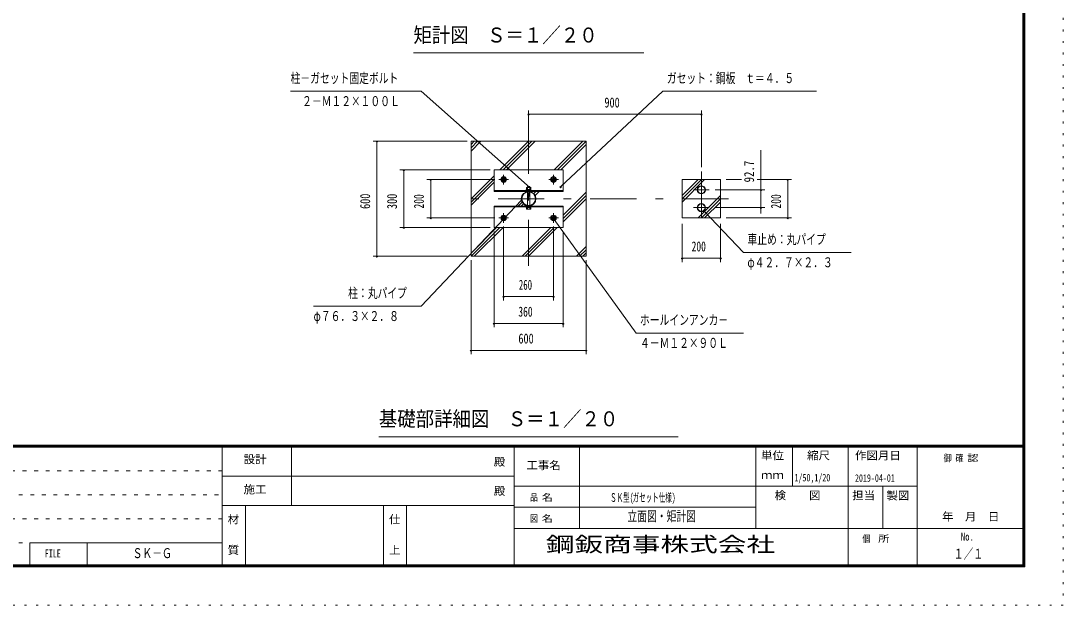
# Model space of a CAD drawing. Units: millimetres, scale not verified, with parts at other scales. Extents: x -22383 to 22384, y -10500 to 10500.
# Drawn here: x 8810 to 22384, y -10500 to -2887 of the extents above; entities that cross this region are included whole.
import ezdxf
from ezdxf.enums import TextEntityAlignment as Align

# ---------------------------------------------------------------- set-up
doc = ezdxf.new("R2010")
doc.units = ezdxf.units.MM
doc.header["$LTSCALE"] = 50
for name, pattern in [('USER1', [3, 1, -2]), ('USER3', [24, 12, -5, 2, -5]), ('USER4', [3, 0.5, -2.5])]:
    doc.linetypes.add(name, pattern=pattern)
doc.layers.add('0-1_0-F', color=7, linetype='Continuous')
for name, color, linetype, lineweight in [('0-6_2-0BOLD', 7, 'Continuous', 18), ('0-8_2-2CENTER', 3, 'USER3', 18), ('0-9_2-4THIN', 4, 'Continuous', 18), ('0-A_2-5DIM', 3, 'Continuous', 18), ('0-B_2-6HATCH', 2, 'Continuous', 18), ('0-C_F-F', 5, 'Continuous', 18), ('0-D_F-E_J_ADD', 5, 'USER4', 18)]:
    doc.layers.add(name, color=color, linetype=linetype, lineweight=lineweight)
doc.styles.add('ＭＳ ゴシック', font='')
doc.styles.get('ＭＳ ゴシック').set_extended_font_data('MS Gothic')

msp = doc.modelspace()

# ---------------------------------------------------------------- linework, layer by layer
at = {"layer": '0-6_2-0BOLD'}
for p, q in [((14972.29, -5098.44), (15872.29, -5098.44)), ((15391.04, -5090.44), (15391.04, -5098.44)), ((15391.79, -5082.94), (15391.79, -5090.44)), ((15407.29, -5057.94), (15407.29, -5049.69)), ((15407.29, -5117.97), (15407.29, -5292.16)), ((15407.85, -5082.94), (15407.85, -5060.47)), ((15414.79, -5090.44), (15422.29, -5082.94)), ((15429.79, -5082.94), (15422.29, -5090.44)), ((15436.72, -5082.94), (15436.72, -5060.47)), ((15437.29, -5057.94), (15437.29, -5049.69)), ((15437.29, -5292.16), (15437.29, -5117.97)), ((15451.16, -5060.47), (15451.16, -5082.94)), ((15437.29, -5169.7), (15407.29, -5169.7)), ((15872.29, -5311.69), (14972.29, -5311.69)), ((15407.85, -5319.69), (15407.85, -5337.17)), ((15436.72, -5337.17), (15436.72, -5319.69)), ((15453.54, -5319.69), (15453.54, -5311.69))]:
    msp.add_line(p, q, dxfattribs=at)
for points in [[(16172.29, -5955.07), (16172.29, -4455.07), (14672.29, -4455.07), (14672.29, -5955.07)], [(14972.29, -5109.69), (15872.29, -5109.69), (15872.29, -4829.69), (14972.29, -4829.69)], [(15122.29, -4969.5), (15122.29, -4940.63), (15097.29, -4926.2), (15072.29, -4940.63), (15072.29, -4969.5), (15097.29, -4983.94)], [(15772.29, -4969.5), (15772.29, -4940.63), (15747.29, -4926.2), (15722.29, -4940.63), (15722.29, -4969.5), (15747.29, -4983.94)], [(17422.28, -5455.07), (17922.28, -5455.07), (17922.28, -4955.07), (17422.28, -4955.07)], [(15437.28, -5049.69), (15432.29, -5044.69), (15412.29, -5044.69), (15407.29, -5049.69)], [(15872.29, -5580.44), (14972.29, -5580.44), (14972.29, -5300.44), (15872.29, -5300.44)], [(15122.29, -5440.63), (15097.29, -5426.2), (15072.29, -5440.63), (15072.29, -5469.5), (15097.29, -5483.94), (15122.29, -5469.5)], [(15772.29, -5469.5), (15747.29, -5483.94), (15722.29, -5469.5), (15722.29, -5440.63), (15747.29, -5426.2), (15772.29, -5440.63)]]:
    msp.add_lwpolyline(points, close=True, dxfattribs=at)
for points in [[(15391.04, -5090.44), (15453.54, -5090.44), (15453.54, -5098.44)], [(15452.79, -5090.44), (15452.79, -5082.94), (15391.79, -5082.94)], [(15451.16, -5060.47), (15446.79, -5057.94), (15397.79, -5057.94), (15393.42, -5060.47), (15393.42, -5082.94)], [(15453.54, -5319.69), (15391.04, -5319.69), (15391.04, -5311.69)], [(15393.42, -5319.69), (15393.42, -5337.17), (15397.79, -5339.69)], [(15397.79, -5339.69), (15446.79, -5339.69), (15451.16, -5337.17), (15451.16, -5319.69)]]:
    msp.add_lwpolyline(points, dxfattribs=at)
for centre, radius in [((15097.29, -4955.07), 36.25), ((15097.29, -4955.07), 24.5), ((15097.29, -4955.07), 11), ((15747.29, -4955.07), 36.25), ((15747.29, -4955.07), 24.5), ((15747.29, -4955.07), 11), ((15422.29, -5205.07), 95.38), ((15422.29, -5205.07), 88.38), ((17672.28, -5089.19), 53.38), ((17672.28, -5089.19), 47.62), ((17672.28, -5320.94), 53.38), ((17672.28, -5320.94), 47.62), ((15097.29, -5455.07), 36.25), ((15747.29, -5455.07), 36.25), ((15097.29, -5455.07), 24.5), ((15097.29, -5455.07), 11), ((15747.29, -5455.07), 24.5), ((15747.29, -5455.07), 11)]:
    msp.add_circle(centre, radius, dxfattribs=at)
for centre, radius, start, end in [((15400.64, -5069.52), 11.58, 51.45377, 90), ((15422.29, -5100.49), 42.55, 70.16867, 109.82912), ((15443.94, -5069.53), 11.59, 90, 128.53143), ((15400.64, -5328.11), 11.58, 270, 308.54623), ((15422.29, -5297.14), 42.55, 250.17088, 289.83133), ((15443.94, -5328.11), 11.59, 231.46857, 270)]:
    msp.add_arc(centre, radius, start, end, dxfattribs=at)
at = {"layer": '0-8_2-2CENTER'}
for p, q in [((15422.29, -6080.07), (15422.29, -4330.07)), ((17672.28, -4851.52), (17672.28, -5558.62)), ((15034.79, -4955.07), (15159.79, -4955.07)), ((15097.29, -4892.57), (15097.29, -5017.57)), ((15809.79, -4955.07), (15684.79, -4955.07)), ((15747.29, -4892.57), (15747.29, -5017.57)), ((17775.66, -5089.19), (17568.91, -5089.19)), ((18025.84, -5205.07), (14547.29, -5205.07)), ((15097.29, -5517.57), (15097.29, -5392.57)), ((15747.29, -5392.57), (15747.29, -5517.57)), ((17568.91, -5320.94), (17775.66, -5320.94)), ((15034.79, -5455.07), (15159.79, -5455.07)), ((15684.79, -5455.07), (15809.79, -5455.07))]:
    msp.add_line(p, q, dxfattribs=at)
at = {"layer": '0-9_2-4THIN'}
for p, q in [((15411.29, -5045.69), (15411.29, -5057.94)), ((15433.29, -5057.94), (15433.29, -5045.69))]:
    msp.add_line(p, q, dxfattribs=at)
for points in [[(15407.29, -5176.62), (15411.29, -5169.7), (15411.29, -5117.38)], [(15433.29, -5117.38), (15433.29, -5169.7), (15437.29, -5176.62)]]:
    msp.add_lwpolyline(points, dxfattribs=at)
for centre in [(15097.29, -4955.07), (15747.29, -4955.07), (15097.29, -5455.07), (15747.29, -5455.07)]:
    msp.add_circle(centre, 15, dxfattribs=at)
at = {"layer": '0-A_2-5DIM'}
for p, q in [((13922.29, -3305.07), (16922.29, -3305.07)), ((15422.29, -4455.07), (15422.29, -4055.07)), ((17672.28, -4055.07), (17672.28, -4795.31)), ((15432.29, -4105.07), (15412.29, -4105.07)), ((15422.29, -4105.07), (17672.28, -4105.07)), ((17682.28, -4105.07), (17662.28, -4105.07)), ((13397.29, -4455.07), (14622.29, -4455.07)), ((13457.29, -4455.07), (13437.29, -4455.07)), ((13447.29, -5955.07), (13447.29, -4455.07)), ((18447.28, -5397.28), (18447.28, -4574.19)), ((14922.29, -4830.07), (13747.29, -4830.07)), ((13807.29, -4830.07), (13787.29, -4830.07)), ((13797.29, -4830.07), (13797.29, -5580.07)), ((14097.29, -4955.07), (14984.79, -4955.07)), ((14157.29, -4955.07), (14137.29, -4955.07)), ((14147.29, -5455.07), (14147.29, -4955.07)), ((17997.28, -4955.07), (18194.39, -4955.07)), ((18397.28, -4955.07), (18847.28, -4955.07)), ((18807.28, -4955.07), (18787.28, -4955.07)), ((18797.28, -4955.07), (18797.28, -5455.07)), ((15454.21, -5064.6), (15434.21, -5064.6)), ((15849.93, -5051.23), (15829.93, -5051.23)), ((18497.28, -5089.19), (17850.66, -5089.19)), ((18457.28, -5089.19), (18437.28, -5089.19)), ((15340.95, -5222.74), (15320.95, -5222.74)), ((17714.86, -5360.51), (17694.86, -5360.51)), ((17704.86, -5360.51), (18222.29, -5905.07)), ((17850.66, -5320.94), (18497.28, -5320.94)), ((18457.28, -5320.94), (18437.28, -5320.94)), ((14984.79, -5455.07), (14097.29, -5455.07)), ((14157.29, -5455.07), (14137.29, -5455.07)), ((15763.91, -5474.8), (15743.91, -5474.8)), ((17422.28, -6030.07), (17422.28, -5530.07)), ((17922.28, -5530.07), (17922.28, -6030.07)), ((18847.28, -5455.07), (17997.28, -5455.07)), ((18807.28, -5455.07), (18787.28, -5455.07)), ((13747.29, -5580.07), (14922.29, -5580.07)), ((13807.29, -5580.07), (13787.29, -5580.07)), ((14972.29, -5630.44), (14972.29, -6880.07)), ((15097.29, -6530.07), (15097.29, -5567.57)), ((15747.29, -5567.57), (15747.29, -6530.07)), ((15872.29, -6880.07), (15872.29, -5630.44)), ((13397.29, -5955.07), (14622.29, -5955.07)), ((13457.29, -5955.07), (13437.29, -5955.07)), ((18222.29, -5905.07), (19622.29, -5905.07)), ((14672.29, -6005.07), (14672.29, -7230.07)), ((16172.29, -7230.07), (16172.29, -6005.07)), ((17432.28, -5980.07), (17412.28, -5980.07)), ((17922.28, -5980.07), (17422.28, -5980.07)), ((17932.28, -5980.07), (17912.28, -5980.07)), ((15107.29, -6480.07), (15087.29, -6480.07)), ((15747.29, -6480.07), (15097.29, -6480.07)), ((15757.29, -6480.07), (15737.29, -6480.07)), ((14982.29, -6830.07), (14962.29, -6830.07)), ((14972.29, -6830.07), (15872.29, -6830.07)), ((15882.29, -6830.07), (15862.29, -6830.07)), ((14682.29, -7180.07), (14662.29, -7180.07)), ((14672.29, -7180.07), (16172.29, -7180.07)), ((16182.29, -7180.07), (16162.29, -7180.07)), ((17372.29, -8305.07), (13472.29, -8305.07))]:
    msp.add_line(p, q, dxfattribs=at)
for points in [[(15444.21, -5064.6), (14022.29, -3805.07), (12322.29, -3805.07)], [(19172.3, -3805.07), (17172.29, -3805.07), (15839.93, -5051.23)], [(15330.95, -5222.74), (14022.29, -6605.07), (12622.29, -6605.07)], [(15753.91, -5474.8), (16822.29, -6955.07), (18222.29, -6955.07)]]:
    msp.add_lwpolyline(points, dxfattribs=at)
for centre in [(15422.29, -4105.07), (17672.28, -4105.07), (13447.29, -4455.07), (13797.29, -4830.07), (14147.29, -4955.07), (18797.28, -4955.07), (15444.21, -5064.6), (15839.93, -5051.23), (18447.28, -5089.19), (15330.95, -5222.74), (17704.86, -5360.51), (18447.28, -5320.94), (14147.29, -5455.07), (15753.91, -5474.8), (18797.28, -5455.07), (13797.29, -5580.07), (13447.29, -5955.07), (17422.28, -5980.07), (17922.28, -5980.07), (15097.29, -6480.07), (15747.29, -6480.07), (14972.29, -6830.07), (15872.29, -6830.07), (14672.29, -7180.07), (16172.29, -7180.07)]:
    msp.add_arc(centre, 10, 180, 0, dxfattribs=at)
at = {"layer": '0-B_2-6HATCH'}
for p, q in [((14672.29, -4583.28), (14800.5, -4455.07)), ((14758.08, -4455.07), (14672.29, -4540.86)), ((14672.29, -4498.43), (14715.65, -4455.07)), ((15422.76, -4455.07), (15048.13, -4829.69)), ((15090.56, -4829.69), (15465.18, -4455.07)), ((15507.61, -4455.07), (15132.99, -4829.69)), ((15755.24, -4829.69), (16129.86, -4455.07)), ((16172.29, -4455.07), (15797.66, -4829.69)), ((15840.09, -4829.69), (16172.29, -4497.49)), ((14972.29, -4905.54), (14672.29, -5205.53)), ((14672.29, -5247.96), (14972.29, -4947.96)), ((14972.29, -4990.39), (14672.29, -5290.39)), ((17714.71, -4955.07), (17422.28, -5247.5)), ((17422.28, -5205.07), (17672.28, -4955.07)), ((17629.86, -4955.07), (17422.28, -5162.64)), ((15465.1, -5119.84), (15475.24, -5109.69)), ((15517.66, -5109.69), (15489.73, -5137.63)), ((15507.52, -5162.27), (15560.09, -5109.69)), ((16172.29, -5119.75), (15872.29, -5419.75)), ((15284.49, -5300.44), (15337.06, -5247.87)), ((15354.85, -5272.51), (15326.91, -5300.44)), ((15369.34, -5300.44), (15379.49, -5290.3)), ((15872.29, -5462.17), (16172.29, -5162.18)), ((16172.29, -5204.6), (15872.29, -5504.6)), ((17922.28, -5162.64), (17629.86, -5455.07)), ((17672.28, -5455.07), (17922.28, -5205.07)), ((17922.28, -5247.5), (17714.71, -5455.07)), ((15046.91, -5580.44), (14672.29, -5955.07)), ((14672.29, -5912.64), (15004.49, -5580.44)), ((14714.72, -5955.07), (15089.34, -5580.44)), ((15711.6, -5580.44), (15336.97, -5955.07)), ((15379.4, -5955.07), (15754.02, -5580.44)), ((15796.45, -5580.44), (15421.82, -5955.07)), ((16172.29, -5826.85), (16044.08, -5955.07)), ((16086.5, -5955.07), (16172.29, -5869.28)), ((16172.29, -5911.71), (16128.93, -5955.07))]:
    msp.add_line(p, q, dxfattribs=at)
at = {"layer": '0-C_F-F'}
for p, q in [((21858.7, -8415), (-6791.3, -8415)), ((-6791.3, -8417.5), (21858.7, -8417.5)), ((21858.7, -8420), (-6791.3, -8420)), ((-6791.3, -8422.5), (21858.7, -8422.5)), ((21858.7, -8425), (-6791.3, -8425)), ((-6791.3, -8427.5), (21858.7, -8427.5)), ((21858.7, -8430), (-6791.3, -8430)), ((-6791.3, -8432.5), (21858.7, -8432.5)), ((21858.7, -8435), (-6791.3, -8435)), ((-6791.3, -8437.5), (21858.7, -8437.5)), ((21858.7, -8440), (-6791.3, -8440)), ((11433.7, -10000), (11433.7, -8440)), ((12333.7, -9200), (12333.7, -8440)), ((15233.7, -10000), (15233.7, -8440)), ((16083.7, -8440), (16083.7, -9500)), ((18383.7, -9500), (18383.7, -8440)), ((18858.7, -8440), (18858.7, -8950)), ((19583.7, -10000), (19583.7, -8440)), ((20483.7, -10000), (20483.7, -8440)), ((11433.7, -8820), (15233.7, -8820)), ((15233.7, -8950), (20483.7, -8950)), ((20033.7, -8950), (20033.7, -9500)), ((15233.7, -9200), (11433.7, -9200)), ((11733.7, -9200), (11733.7, -10000)), ((13533.7, -9200), (13533.7, -10000)), ((13833.7, -10000), (13833.7, -9200)), ((18383.7, -9225), (15233.7, -9225)), ((15233.7, -9500), (21883.7, -9500)), ((8925.7, -9688), (11433.7, -9688)), ((8925.7, -9688), (8925.7, -10000)), ((9675.7, -10000), (9675.7, -9688))]:
    msp.add_line(p, q, dxfattribs=at)
at = {"layer": '0-C_F-F', "color": 6, "linetype": 'USER1'}
for p, q in [((11433.7, -8752), (-6816.3, -8752)), ((-6816.3, -9064), (11433.7, -9064)), ((11433.7, -9376), (-6816.3, -9376)), ((-6816.3, -9688), (8925.7, -9688))]:
    msp.add_line(p, q, dxfattribs=at)
at = {"layer": '0-C_F-F'}
for points in [[(21883.7, -10000), (-6816.3, -10000), (-6816.3, 10100), (21883.7, 10100)], [(21881.2, -9997.5), (-6813.8, -9997.5), (-6813.8, 10097.5), (21881.2, 10097.5)], [(21878.7, -9995), (21878.7, 10095), (-6811.3, 10095), (-6811.3, -9995)], [(21876.2, -9992.5), (-6808.8, -9992.5), (-6808.8, 10092.5), (21876.2, 10092.5)], [(21873.7, -9990), (21873.7, 10090), (-6806.3, 10090), (-6806.3, -9990)], [(21871.2, -9987.5), (-6803.8, -9987.5), (-6803.8, 10087.5), (21871.2, 10087.5)], [(21868.7, -9985), (21868.7, 10085), (-6801.3, 10085), (-6801.3, -9985)], [(21866.2, -9982.5), (-6798.8, -9982.5), (-6798.8, 10082.5), (21866.2, 10082.5)], [(21863.7, -9980), (-6796.3, -9980), (-6796.3, 10080), (21863.7, 10080)], [(21861.2, -9977.5), (-6793.8, -9977.5), (-6793.8, 10077.5), (21861.2, 10077.5)], [(21858.7, -9975), (21858.7, 10075), (-6791.3, 10075), (-6791.3, -9975)]]:
    msp.add_lwpolyline(points, close=True, dxfattribs=at)
at = {"layer": '0-D_F-E_J_ADD'}
msp.add_lwpolyline([(22383.7, -10500), (-7316.3, -10500), (-7316.3, 10500), (22383.7, 10500)], close=True, dxfattribs=at)

# ---------------------------------------------------------------- texts
at = {"layer": '0-1_0-F', "style": 'ＭＳ ゴシック'}
for s, height, width, p in [('1/50,1/20', 97.68, 0.65, (18884.88, -8916.7)), ('2019-04-01', 97.68, 0.65, (19672.99, -8921.64)), ('ＳＫ型(', 110.7, 0.55, (16483.7, -9187.5)), ('ガセット仕様)', 110.7, 0.55, (16775.97, -9187.5)), ('立面図・矩計図', 130.2, 0.7, (16708.7, -9444.74)), ('ＳＫ－Ｇ', 130.2, 0.7, (10265.29, -9926.24)), ('１／１', 130.2, 0.7, (20958.7, -9934.49))]:
    msp.add_text(s, height=height, dxfattribs=dict(at, width=width)).set_placement(p, align=Align.BOTTOM_LEFT)
at = {"layer": '0-A_2-5DIM', "color": 7, "style": 'ＭＳ ゴシック'}
for s, height, width, p in [('矩計図\u3000Ｓ＝１／２０', 195.4, 0.9, (13922.29, -3228.42)), ('柱－ガセット固定ボルト', 130.2, 0.7, (12322.29, -3737.3)), ('ガセット：鋼板\u3000ｔ＝４．５', 130.2, 0.7, (17222.29, -3737.3)), ('２－Ｍ１２×１００Ｌ', 130.2, 0.7, (12472.29, -4037.3)), ('900', 130.2, 0.75, (16409.66, -4055.07)), ('車止め：丸パイプ', 130.2, 0.7, (18272.29, -5837.3)), ('200', 130.2, 0.7, (17545.02, -5930.07)), ('φ４２．７×２．３', 130.2, 0.7, (18272.29, -6137.3)), ('柱：丸パイプ', 130.2, 0.7, (13072.29, -6537.3)), ('260', 130.2, 0.65, (15295.01, -6430.07)), ('360', 130.2, 0.7, (15288.57, -6780.07)), ('φ７６．３×２．８', 130.2, 0.7, (12622.29, -6837.3)), ('ホールインアンカ－', 130.2, 0.7, (16872.29, -6887.3)), ('600', 130.2, 0.75, (15289.43, -7130.07)), ('４－Ｍ１２×９０Ｌ', 130.2, 0.7, (16872.29, -7187.3)), ('基礎部詳細図\u3000Ｓ＝１／２０', 195.4, 0.9, (13472.29, -8228.42)), ('鋼鈑商事株式会社', 195.4, 1.4, (15646.92, -9863.48))]:
    msp.add_text(s, height=height, dxfattribs=dict(at, width=width)).set_placement(p, align=Align.BOTTOM_LEFT)
for s, width, p in [('92.7', 0.8, (18397.28, -4992.35)), ('600', 0.75, (13397.29, -5337.93)), ('300', 0.75, (13747.29, -5339.17)), ('200', 0.7, (14097.29, -5332.33)), ('200', 0.7, (18747.28, -5332.33))]:
    msp.add_text(s, height=130.2, rotation=90, dxfattribs=dict(at, width=width)).set_placement(p, align=Align.BOTTOM_LEFT)
at = {"layer": '0-C_F-F', "color": 7, "style": 'ＭＳ ゴシック'}
for s, height, width, p in [('設計', 104.2, 1.05, (11711.2, -8683.83)), ('単位', 104.2, 1.05, (18448.7, -8633.29)), ('縮尺', 104.2, 1.05, (19048.7, -8633.29)), ('作図月日', 104.2, 1.05, (19672.6, -8634.31)), ('御 ', 88.56, 0.85, (20826.46, -8654.43)), ('確 ', 88.56, 0.85, (20980.84, -8654.43)), ('認', 88.56, 1.2, (21135.23, -8654.43)), ('殿', 104.2, 1.05, (14968.7, -8715.79)), ('工事名', 104.2, 1.05, (15393.7, -8760.79)), ('ｍｍ', 104.2, 1.05, (18448.7, -8888.29)), ('施工', 104.2, 1.05, (11711.2, -9075.79)), ('殿', 104.2, 1.05, (14968.7, -9095.79)), ('品 ', 88.56, 0.85, (15439.95, -9167.5)), ('名', 88.56, 1.2, (15594.34, -9167.5)), ('検\u3000\u3000図', 104.2, 1.05, (18626.2, -9153.29)), ('担当', 104.2, 1.05, (19636.2, -9153.29)), ('製図', 104.2, 1.05, (20082.18, -9155.74)), ('材', 104.2, 1.05, (11503.7, -9465.79)), ('仕', 104.2, 1.05, (13603.7, -9465.79)), ('図 ', 88.56, 0.85, (15439.95, -9442.5)), ('名', 88.56, 1.2, (15594.34, -9442.5)), ('\u3000年\u3000月\u3000日', 104.2, 1.05, (20657.44, -9430.22)), ('個  ', 88.56, 0.85, (19768.7, -9705)), ('所', 88.56, 1.2, (19974.55, -9705)), ('No.', 104.2, 0.8, (21051.2, -9690.79)), ('質', 104.2, 1.05, (11503.7, -9865.79)), ('上', 104.2, 1.05, (13603.7, -9865.79)), ('FILE', 104.2, 0.7, (9121.95, -9909.79))]:
    msp.add_text(s, height=height, dxfattribs=dict(at, width=width)).set_placement(p, align=Align.BOTTOM_LEFT)

doc.saveas('drawing.dxf')
